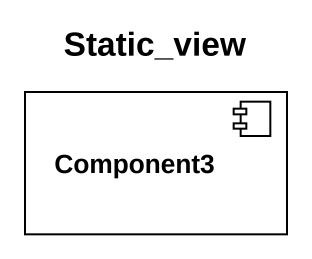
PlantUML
@startuml
title Static_view
component Component3
@enduml
